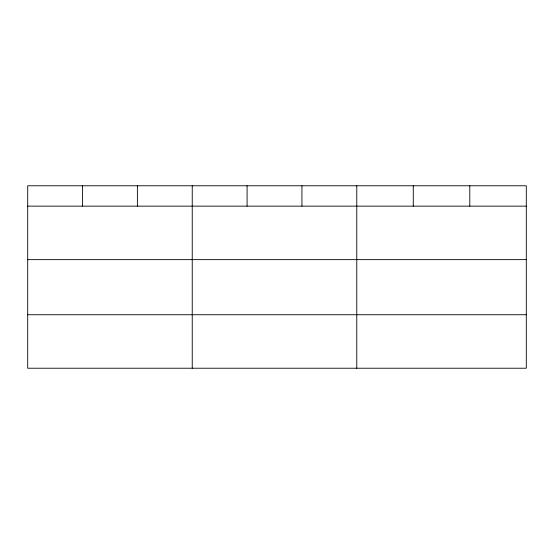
<?xml version="1.0" encoding="UTF-8"?>
<svg xmlns="http://www.w3.org/2000/svg" width="554" height="554" viewBox="0 0 554 554"><rect width="100%" height="100%" fill="white"/><g stroke="black" fill="none" stroke-linecap="round" stroke-linejoin="round"><path stroke-width="0.83" d="M526.3 259.632L526.3 185.777L27.7 185.777L27.7 368.223L526.3 368.223L526.3 259.632L27.7 259.632M27.7 206.143L526.3 206.143M27.7 314.734L526.3 314.734M469.792 185.777L469.792 206.143M413.284 185.777L413.284 206.143M356.776 185.777L356.776 368.223M301.93 185.777L301.93 206.143M247.084 185.777L247.084 206.143M192.238 185.777L192.238 368.223M137.392 185.777L137.392 206.143M82.546 185.777L82.546 206.143"/></g></svg>
